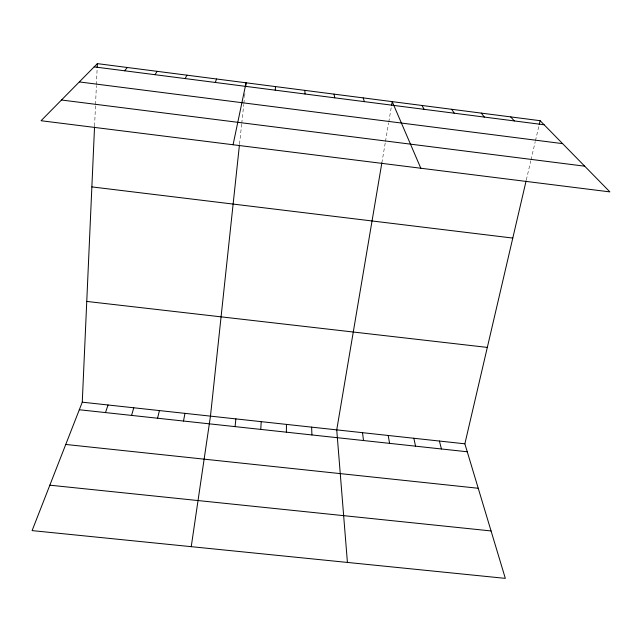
<?xml version="1.0" encoding="UTF-8"?>
<svg xmlns="http://www.w3.org/2000/svg" width="642" height="642" viewBox="0 0 642 642"><rect width="100%" height="100%" fill="white"/><g stroke="black" fill="none" stroke-linecap="round" stroke-linejoin="round"><path stroke-width="0.48" stroke-dasharray="3.21 2.41" d="M94.583 125.896L95.498 105.424M95.546 104.445L96.38 85.659M96.42 84.656L97.135 68.638M239.538 144.017L241.657 124.211M241.761 123.224L243.759 104.461M243.872 103.474L244.498 97.568M244.602 96.581L244.923 93.628M381.862 162.827L385.32 142.372M385.489 141.392L388.603 122.943M388.771 121.972L391.387 106.476M526.328 179.92L530.798 160.757M531.014 159.802L535.243 141.649M535.468 140.702L539.015 125.463"/><path stroke-width="0.96" d="M286.388 432.178L286.452 424.402M526.111 180.875L464.864 443.815L505.326 578.37L32.1 530.605L82.264 402.181L94.543 126.875M97.183 67.635L97.359 63.63L540.123 120.696L609.9 191.894L41.056 120.728L97.359 63.63M260.78 429.41L261.198 421.65M275.249 90.169L275.506 86.59M235.092 426.625L235.871 418.897M239.434 145.004L210.464 416.128L191.236 546.663M245.653 86.734L246.079 82.802L233.078 144.755M381.862 162.827L336.737 429.867L347.418 562.432M391.548 105.505L392.206 101.629L420.815 168.236M183.484 421.032L184.976 413.36M539.24 124.508L540.123 120.696M157.563 418.223L159.417 410.575M131.562 415.406L133.777 407.782M105.473 412.581L108.065 404.99M215.319 82.457L216.547 78.99M185.193 78.581L186.902 75.17M154.963 74.697L157.162 71.334M124.62 70.789L127.317 67.49M49.843 485.183L491.066 530.942M65.757 444.457L478.234 488.265M82.264 402.181L464.864 443.815M79.311 409.748L467.264 451.775M86.758 301.427L487.318 347.41M91.862 186.902L512.789 238.07M79.319 81.927L562.601 143.631M61.488 100.008L584.702 166.182M94.165 66.872L544.111 124.765M510.751 116.908L514.274 120.929M481.275 113.112L484.333 117.077M451.687 109.3L454.271 113.209M422.003 105.473L424.113 109.325M363.187 97.889L364.351 101.637M439.401 441.038L441.447 448.983M413.849 438.261L415.551 446.174M334.057 94.141L334.755 97.825M388.225 435.469L389.566 443.357M362.521 432.676L363.508 440.54M304.838 90.37L305.054 94.005M311.635 427.139L311.916 434.947"/></g></svg>
